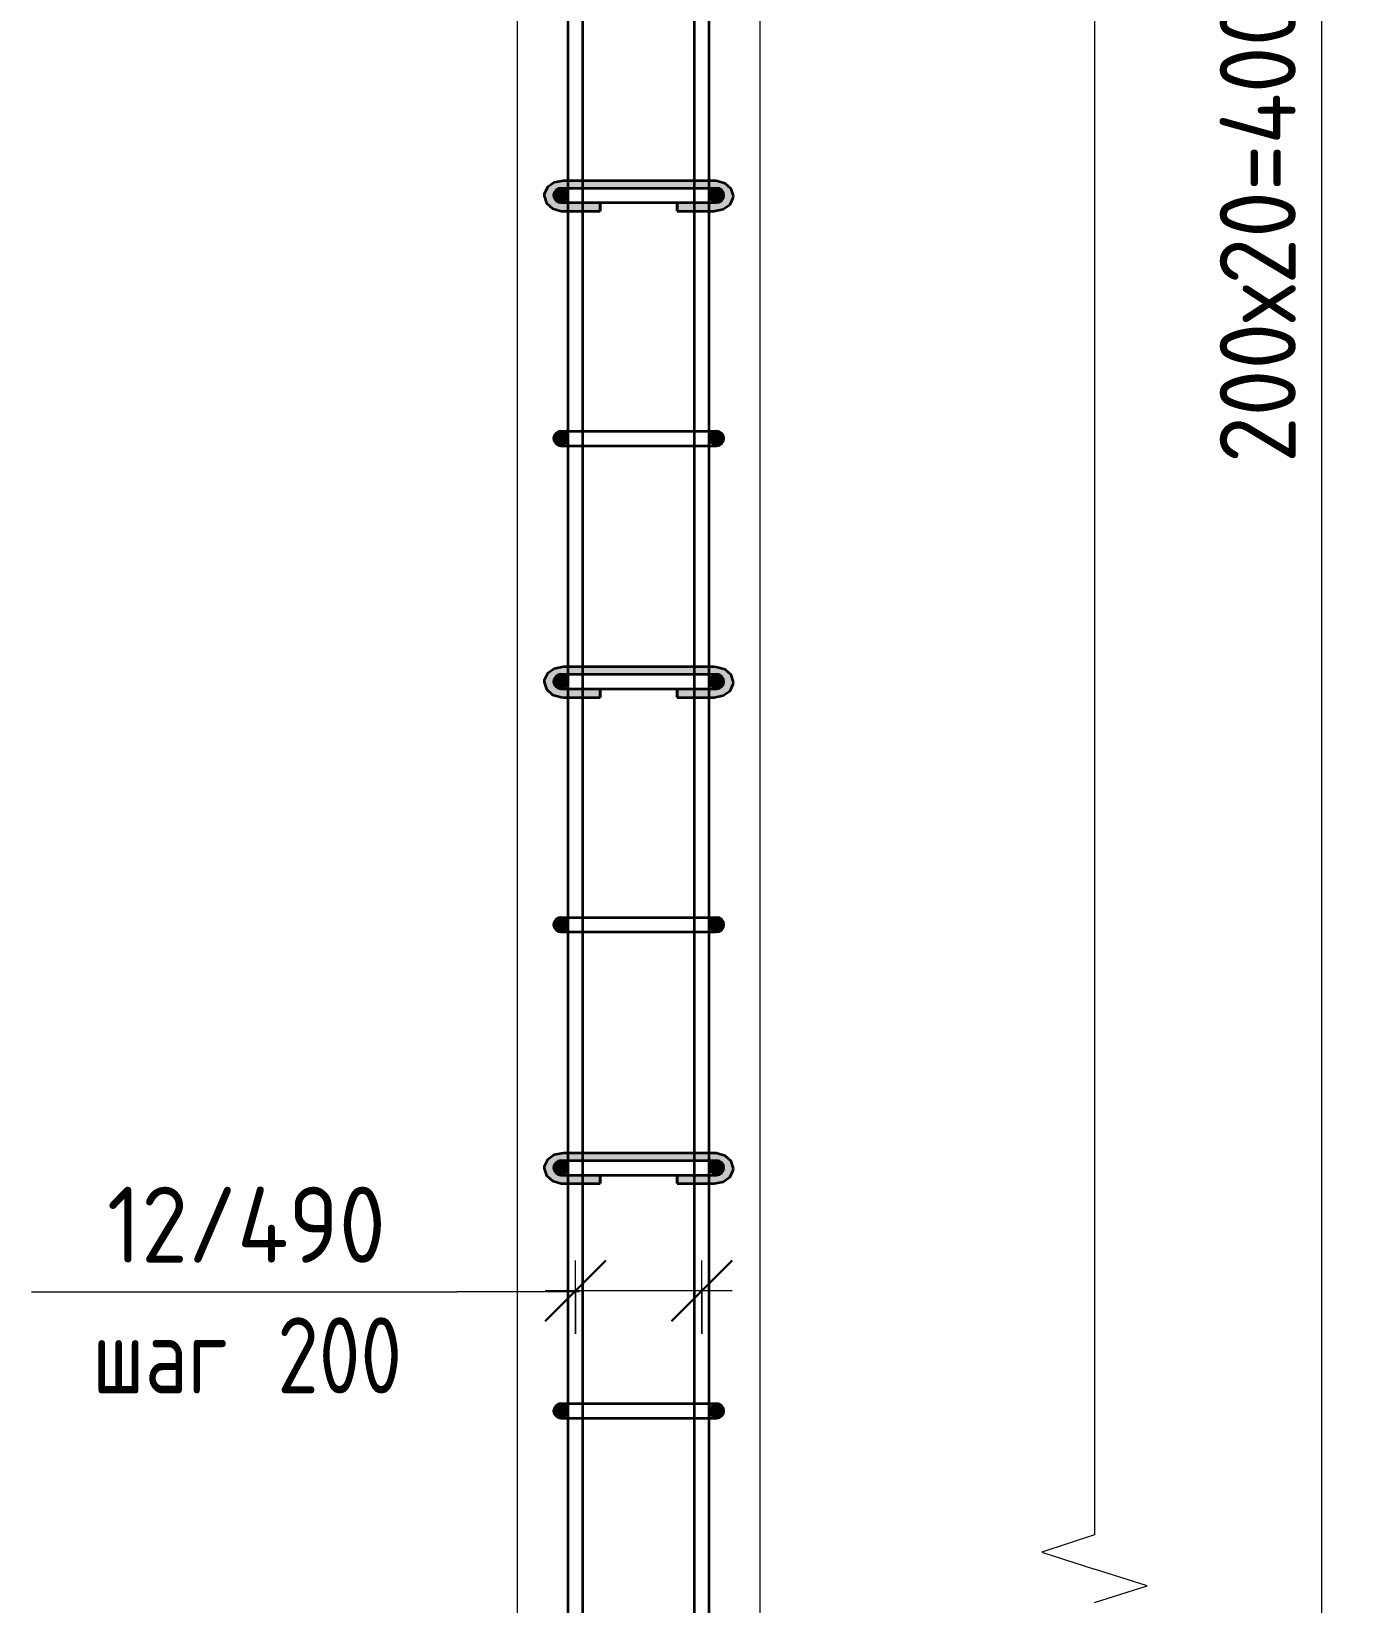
# Model space of a CAD drawing. Header units: millimetres. Extents: x 27196 to 80378, y -5588 to 34882.
# Drawn here: x 72355 to 73454, y -2058 to -765 of the extents above; entities that cross this region are included whole.
import ezdxf

# ---------------------------------------------------------------- set-up
doc = ezdxf.new("R2010")
doc.units = ezdxf.units.MM
for name, color, linetype, lineweight in [('AA_Dim', 7, 'Continuous', 9), ('AA_Dim-25', 7, 'Continuous', 9), ('AA_Oformlenie', 7, 'Continuous', 9), ('AA_Vinoska', 7, 'Continuous', 9), ('AF_Stena_Опалубка', 253, 'Continuous', 18), ('KR_Armatura', 7, 'Continuous', 20), ('KR_Armatura_Tonkie', 7, 'Continuous', 20)]:
    doc.layers.add(name, color=color, linetype=linetype, lineweight=lineweight)
doc.styles.add('ISOCPEUR_10', font='isocpeur.ttf', dxfattribs={"width": 0.9, "height": 62.5})
doc.styles.add('ISOCPEUR_11', font='isocpeur.ttf', dxfattribs={"width": 0.8, "height": 62.5})
doc.dimstyles.new('05_Округл_1мм__прозр__3', dxfattribs={"dimscale": 304.8, "dimtxt": 62.248823, "dimasz": 0.139436, "dimexe": 0.123031, "dimexo": 0.082021, "dimgap": 0.008202, "dimtad": 1, "dimdec": 0, "dimdsep": 46, "dimtxsty": 'ISOCPEUR_10', "dimblk1": 'OBLIQUE', "dimblk2": 'OBLIQUE', "dimsah": 1, "dimcen": 0.09, "dimdle": 0.123031, "dimazin": 0, "dimtfac": 1, "dimtdec": 4, "dimtix": 1, "dimtmove": 0, "dimatfit": 3, "dimfxl": 1, "dimtvp": 1, "dimtolj": 1, "dimtzin": 0, "dimlwd": 18, "dimlwe": 18, "dimarcsym": 2})
doc.dimstyles.new('10_Раскладка_арматуры_с_засечками_1', dxfattribs={"dimscale": 304.8, "dimtxt": 0.18, "dimasz": 0.164042, "dimexe": 0.082021, "dimexo": 0, "dimgap": 0, "dimtad": 1, "dimdec": 3, "dimrnd": 0.001, "dimdsep": 46, "dimtxsty": 'ISOCPEUR_11', "dimblk1": 'OBLIQUE', "dimblk2": 'OBLIQUE', "dimsah": 1, "dimcen": 0.09, "dimdle": 0.082021, "dimazin": 0, "dimtfac": 1, "dimtdec": 4, "dimtix": 1, "dimtmove": 0, "dimatfit": 3, "dimfxl": 1, "dimtvp": 1, "dimtolj": 1, "dimtzin": 0, "dimlwd": 18, "dimlwe": 18, "dimarcsym": 2})

# ---------------------------------------------------------------- blocks, each defined once
blk = doc.blocks.new('261_Шпилька массив _НесАрм_РабПлоск_ - 8 А240-4151643-1-1 Армирование')
at = {"layer": 'KR_Armatura_Tonkie', "lineweight": 35}
for points in [[(-31386.9, -911.8), (-31386.9, -906), (-31390.6, -905.8), (-31392.9, -904.6), (-31393.9, -903.4), (-31394.3, -902.8), (-31395, -900.4), (-31394.9, -899), (-31394.5, -897.7), (-31393.8, -896.5), (-31392.6, -895.2), (-31391.6, -894.6), (-31390.6, -894.2), (-31390.4, -895.5), (-31389, -895.2), (-31389, -894), (-31386.9, -894), (-31386.9, -888), (-31393, -889), (-31395.8, -890.3), (-31399.4, -893.4), (-31401.7, -896.2), (-31402.9, -900.5), (-31401.7, -904.8), (-31398.2, -908.5), (-31392.8, -911), (-31388.3, -911.6)], [(-31304.3, -894), (-31263.1, -894), (-31263.1, -888), (-31386.9, -888.1), (-31386.9, -894), (-31321.1, -894)], [(-31263.1, -911.8), (-31256.9, -910.9), (-31251.7, -908.5), (-31248.3, -904.8), (-31247.1, -900.5), (-31248.3, -896.2), (-31250.7, -892.6), (-31255.5, -889.5), (-31263.1, -888.1), (-31263, -894), (-31260.9, -894.2), (-31260.9, -895.2), (-31259.5, -895.4), (-31259.4, -894.2), (-31257.8, -894.9), (-31256.1, -896.4), (-31255.4, -897.7), (-31255.1, -898.8), (-31255, -900.7), (-31255.2, -901.7), (-31256.1, -903.6), (-31256.9, -904.4), (-31257.9, -905.2), (-31259.4, -905.8), (-31263.1, -906.2), (-31263.1, -911)], [(-31383.1, -911.8), (-31356.6, -911.8), (-31356.6, -906), (-31386.9, -906.2), (-31386.9, -911.8)], [(-31371.1, -913), (-31356.6, -912.8), (-31356.6, -911.8), (-31386.9, -911.8), (-31386.9, -913), (-31371.5, -913)], [(-31263.1, -911.8), (-31263.1, -906), (-31293.4, -906.2), (-31293.4, -911.8), (-31267.1, -911.8)], [(-31267.1, -913), (-31263.1, -912.8), (-31263.1, -911.8), (-31293.4, -911.8), (-31293.4, -913), (-31270.7, -913)], [(-31386.9, -1311.8), (-31386.9, -1306), (-31390.6, -1305.8), (-31392.9, -1304.6), (-31393.9, -1303.4), (-31394.6, -1302.1), (-31395, -1300.4), (-31394.9, -1299), (-31394.5, -1297.7), (-31393.8, -1296.5), (-31392.6, -1295.2), (-31391.6, -1294.6), (-31390.6, -1294.2), (-31390.4, -1295.5), (-31389, -1295.2), (-31389, -1294), (-31386.9, -1294), (-31386.9, -1288), (-31393, -1289), (-31395.8, -1290.3), (-31399.4, -1293.4), (-31401.7, -1296.2), (-31402.9, -1300.5), (-31401.7, -1304.8), (-31398.2, -1308.5), (-31392.8, -1311), (-31388.3, -1311.6)], [(-31321.1, -1294), (-31263.1, -1294), (-31263.1, -1288), (-31386.9, -1288.1), (-31386.9, -1294), (-31353, -1294)], [(-31263.1, -1311.8), (-31256.9, -1310.9), (-31251.7, -1308.5), (-31248.3, -1304.8), (-31247.1, -1300.5), (-31248.3, -1296.2), (-31250.7, -1292.6), (-31255.5, -1289.5), (-31263.1, -1288.1), (-31263, -1294), (-31260.9, -1294.2), (-31260.9, -1295.2), (-31259.5, -1295.4), (-31259.4, -1294.2), (-31257.8, -1294.9), (-31256.1, -1296.4), (-31255.4, -1297.7), (-31255.1, -1298.8), (-31255, -1300.7), (-31255.3, -1302.1), (-31256.1, -1303.6), (-31256.9, -1304.4), (-31257.9, -1305.2), (-31259.4, -1305.8), (-31263.1, -1306.2), (-31263.1, -1311)], [(-31383.1, -1311.8), (-31356.6, -1311.8), (-31356.6, -1306), (-31386.9, -1306.2), (-31386.9, -1311.8)], [(-31371.1, -1313), (-31356.6, -1312.8), (-31356.6, -1311.8), (-31386.9, -1311.8), (-31386.9, -1313), (-31371.5, -1313)], [(-31263.1, -1311.8), (-31263.1, -1306), (-31293.4, -1306.2), (-31293.4, -1311.8), (-31267.1, -1311.8)], [(-31267.1, -1313), (-31263.1, -1312.8), (-31263.1, -1311.8), (-31293.4, -1311.8), (-31293.4, -1313), (-31270.7, -1313)], [(-31386.9, -1711.8), (-31386.9, -1706), (-31390.6, -1705.8), (-31392.9, -1704.6), (-31393.9, -1703.4), (-31394.3, -1702.8), (-31395, -1700.4), (-31394.9, -1699), (-31394.5, -1697.7), (-31393.8, -1696.5), (-31392.6, -1695.2), (-31391.6, -1694.6), (-31390.6, -1694.2), (-31390.4, -1695.5), (-31389, -1695.2), (-31389, -1694), (-31386.9, -1694), (-31386.9, -1688), (-31393, -1689), (-31395.8, -1690.3), (-31399.4, -1693.4), (-31401.7, -1696.2), (-31402.9, -1700.5), (-31401.7, -1704.8), (-31398.2, -1708.5), (-31392.8, -1711), (-31388.3, -1711.6)], [(-31279.1, -1694), (-31263.1, -1694), (-31263.1, -1688), (-31386.9, -1688.1), (-31386.9, -1694), (-31287.5, -1694)], [(-31263.1, -1711.8), (-31256.9, -1710.9), (-31251.7, -1708.5), (-31248.3, -1704.8), (-31247.1, -1700.5), (-31248.3, -1696.2), (-31250.7, -1692.6), (-31255.5, -1689.5), (-31263.1, -1688.1), (-31263, -1694), (-31260.9, -1694.2), (-31260.9, -1695.2), (-31259.5, -1695.4), (-31259.4, -1694.2), (-31257.8, -1694.9), (-31256.1, -1696.4), (-31255.4, -1697.7), (-31255.1, -1698.8), (-31255, -1701.1), (-31255.2, -1701.7), (-31256.1, -1703.6), (-31256.9, -1704.4), (-31257.9, -1705.2), (-31259.4, -1705.8), (-31263.1, -1706.2), (-31263.1, -1711)], [(-31356.6, -1711.8), (-31356.6, -1706), (-31386.9, -1706.2), (-31386.9, -1711.8), (-31371.1, -1711.8)], [(-31263.1, -1711.8), (-31263.1, -1706), (-31293.4, -1706.2), (-31293.4, -1711.8), (-31267.1, -1711.8)], [(-31371.1, -1713), (-31356.6, -1712.8), (-31356.6, -1711.8), (-31386.9, -1711.8), (-31386.9, -1713), (-31371.5, -1713)], [(-31267.1, -1713), (-31263.1, -1712.8), (-31263.1, -1711.8), (-31293.4, -1711.8), (-31293.4, -1713), (-31270.7, -1713)]]:
    blk.add_hatch(color=256, dxfattribs=at).paths.add_polyline_path(points)
h = blk.add_hatch(color=256, dxfattribs=at)
h.paths.add_polyline_path([(-31386.9, -913), (-31386.9, -911.8), (-31393, -910.9), (-31398.2, -908.5), (-31398.9, -908.1), (-31394.4, -911.3), (-31393, -912), (-31388.3, -912.8)])
h.paths.add_polyline_path([(-31390.2, -896.8), (-31389, -896.4), (-31389, -895.2), (-31390.4, -895.7), (-31390.2, -896.7)])
h = blk.add_hatch(color=256, dxfattribs=at)
h.paths.add_polyline_path([(-31263.1, -913), (-31255.5, -911.5), (-31250.7, -908.4), (-31248.3, -904.8), (-31251.7, -908.5), (-31257.2, -911), (-31263.1, -911.8), (-31263.1, -912.8)])
h.paths.add_polyline_path([(-31259.7, -897.1), (-31259.7, -895.5), (-31260.9, -895.5), (-31260.9, -896.7)])
h = blk.add_hatch(color=256, dxfattribs=at)
h.paths.add_polyline_path([(-31386.9, -1313), (-31386.9, -1311.8), (-31393, -1310.9), (-31398.2, -1308.5), (-31398.9, -1308.1), (-31394.4, -1311.3), (-31393, -1312), (-31388.3, -1312.8)])
h.paths.add_polyline_path([(-31390.2, -1296.8), (-31389, -1296.4), (-31389, -1295.2), (-31390.4, -1295.7), (-31390.2, -1296.7)])
h = blk.add_hatch(color=256, dxfattribs=at)
h.paths.add_polyline_path([(-31263.1, -1313), (-31255.5, -1311.5), (-31250.7, -1308.4), (-31248.3, -1304.8), (-31251.7, -1308.5), (-31257.2, -1311), (-31263.1, -1311.8), (-31263.1, -1312.8)])
h.paths.add_polyline_path([(-31259.7, -1297.1), (-31259.7, -1295.5), (-31260.9, -1295.5), (-31260.9, -1296.7)])
h = blk.add_hatch(color=256, dxfattribs=at)
h.paths.add_polyline_path([(-31386.9, -1713), (-31386.9, -1711.8), (-31393, -1710.9), (-31398.2, -1708.5), (-31398.9, -1708.1), (-31394.4, -1711.3), (-31393, -1712), (-31388.3, -1712.8)])
h.paths.add_polyline_path([(-31390.2, -1696.8), (-31389, -1696.4), (-31389, -1695.2), (-31390.4, -1695.7), (-31390.2, -1696.7)])
h = blk.add_hatch(color=256, dxfattribs=at)
h.paths.add_polyline_path([(-31263.1, -1713), (-31255.5, -1711.5), (-31250.7, -1708.4), (-31248.3, -1704.8), (-31251.7, -1708.5), (-31257.2, -1711), (-31263.1, -1711.8), (-31263.1, -1712.8)])
h.paths.add_polyline_path([(-31259.7, -1697.1), (-31259.7, -1695.5), (-31260.9, -1695.5), (-31260.9, -1696.7)])
for p, q in [((-31383.1, -888), (-31386.9, -888)), ((-31371.1, -888), (-31383.1, -888)), ((-31279.1, -888), (-31371.1, -888)), ((-31267.1, -888), (-31279.1, -888)), ((-31263.1, -888), (-31267.1, -888)), ((-31390.2, -896.4), (-31389, -896.3)), ((-31260.9, -896.5), (-31259.7, -896.7)), ((-31386.9, -913), (-31383.1, -913)), ((-31383.1, -913), (-31371.1, -913)), ((-31371.1, -913), (-31356.6, -913)), ((-31356.6, -906.2), (-31356.6, -911.8)), ((-31356.6, -912.8), (-31356.6, -906.2)), ((-31356.6, -911.8), (-31356.6, -913)), ((-31293.4, -906.2), (-31293.4, -912.8)), ((-31293.4, -911.8), (-31293.4, -906.2)), ((-31293.4, -913), (-31293.4, -911.8)), ((-31293.4, -913), (-31279.1, -913)), ((-31279.1, -913), (-31267.1, -913)), ((-31267.1, -913), (-31263.1, -913)), ((-31383.1, -1288), (-31386.9, -1288)), ((-31371.1, -1288), (-31383.1, -1288)), ((-31279.1, -1288), (-31371.1, -1288)), ((-31267.1, -1288), (-31279.1, -1288)), ((-31263.1, -1288), (-31267.1, -1288)), ((-31390.2, -1296.4), (-31389, -1296.3)), ((-31260.9, -1296.5), (-31259.7, -1296.7)), ((-31386.9, -1313), (-31383.1, -1313)), ((-31383.1, -1313), (-31371.1, -1313)), ((-31371.1, -1313), (-31356.6, -1313)), ((-31356.6, -1306.2), (-31356.6, -1311.8)), ((-31356.6, -1312.8), (-31356.6, -1306.2)), ((-31356.6, -1311.8), (-31356.6, -1313)), ((-31293.4, -1306.2), (-31293.4, -1312.8)), ((-31293.4, -1311.8), (-31293.4, -1306.2)), ((-31293.4, -1313), (-31293.4, -1311.8)), ((-31293.4, -1313), (-31279.1, -1313)), ((-31279.1, -1313), (-31267.1, -1313)), ((-31267.1, -1313), (-31263.1, -1313)), ((-31383.1, -1688), (-31386.9, -1688)), ((-31371.1, -1688), (-31383.1, -1688)), ((-31279.1, -1688), (-31371.1, -1688)), ((-31267.1, -1688), (-31279.1, -1688)), ((-31263.1, -1688), (-31267.1, -1688)), ((-31390.2, -1696.4), (-31389, -1696.3)), ((-31356.6, -1706.2), (-31356.6, -1711.8)), ((-31356.6, -1712.8), (-31356.6, -1706.2)), ((-31293.4, -1706.2), (-31293.4, -1712.8)), ((-31293.4, -1711.8), (-31293.4, -1706.2)), ((-31260.9, -1696.5), (-31259.7, -1696.7)), ((-31386.9, -1713), (-31383.1, -1713)), ((-31383.1, -1713), (-31371.1, -1713)), ((-31371.1, -1713), (-31356.6, -1713)), ((-31356.6, -1711.8), (-31356.6, -1713)), ((-31293.4, -1713), (-31293.4, -1711.8)), ((-31293.4, -1713), (-31279.1, -1713)), ((-31279.1, -1713), (-31267.1, -1713)), ((-31267.1, -1713), (-31263.1, -1713))]:
    blk.add_line(p, q, dxfattribs=at)
at = {"layer": 'KR_Armatura_Tonkie', "lineweight": 35, "flags": 128}
for points in [[(-31386.9, -888), (-31394.5, -889.5), (-31400.1, -893.4), (-31402.8, -898.9), (-31402.9, -900.5)], [(-31247.1, -900.5), (-31248.9, -894.6), (-31253.9, -890.2), (-31261.2, -888.1), (-31263.1, -888)], [(-31402.9, -900.5), (-31401, -906.4), (-31396, -910.8), (-31388.8, -912.9), (-31386.9, -913)], [(-31263.1, -913), (-31255.5, -911.5), (-31249.9, -907.6), (-31247.2, -902.1), (-31247.1, -900.5)], [(-31386.9, -1288), (-31394.5, -1289.5), (-31400.1, -1293.4), (-31402.8, -1298.9), (-31402.9, -1300.5)], [(-31247.1, -1300.5), (-31248.9, -1294.6), (-31253.9, -1290.2), (-31261.2, -1288.1), (-31263.1, -1288)], [(-31402.9, -1300.5), (-31401, -1306.4), (-31396, -1310.8), (-31388.8, -1312.9), (-31386.9, -1313)], [(-31263.1, -1313), (-31255.5, -1311.5), (-31249.9, -1307.6), (-31247.2, -1302.1), (-31247.1, -1300.5)], [(-31386.9, -1688), (-31394.5, -1689.5), (-31400.1, -1693.4), (-31402.8, -1698.9), (-31402.9, -1700.5)], [(-31247.1, -1700.5), (-31248.9, -1694.6), (-31253.9, -1690.2), (-31261.2, -1688.1), (-31263.1, -1688)], [(-31402.9, -1700.5), (-31401, -1706.4), (-31396, -1710.8), (-31388.8, -1712.9), (-31386.9, -1713)], [(-31263.1, -1713), (-31255.5, -1711.5), (-31249.9, -1707.6), (-31247.2, -1702.1), (-31247.1, -1700.5)]]:
    blk.add_lwpolyline(points, dxfattribs=at)
blk = doc.blocks.new('011_Прямоугольник обрыва _ЭлУзла_ - 011_Прямоугольник обрыва _ЭлУзла_-4150616-1-1 Армирование')
at = {"layer": 'AA_Oformlenie'}
blk.add_line((-30950.1, 729.1), (-30950.1, -2002.1), dxfattribs=at)
blk = doc.blocks.new('042_М_Арматуры - Диам длина поз _ Комментарий-3662934-1-1 Армирование')
at = {"layer": 'AA_Vinoska'}
blk.add_line((-32051.3, -2790.4), (-31701.3, -2790.4), dxfattribs=at)
blk = doc.blocks.new('DIMBLOCK61-1-1 Армирование')
at = {"layer": 'AA_Dim-25', "lineweight": 30}
for p, q in [((72802.3, -1801.2), (72827.3, -1776.2)), ((72906.3, -1801.2), (72931.3, -1776.2)), ((72802.3, -1801.2), (72777.3, -1826.2)), ((72906.3, -1801.2), (72881.3, -1826.2))]:
    blk.add_line(p, q, dxfattribs=at)
at = {"layer": 'AA_Dim-25', "lineweight": 18}
for p, q in [((72802.3, -1836.6), (72802.3, -1776.2)), ((72906.3, -1836.6), (72906.3, -1776.2)), ((72931.3, -1801.2), (72777.3, -1801.2)), ((72802.3, -1801.2), (72802.3, -1836.6)), ((72906.3, -1801.2), (72906.3, -1836.6))]:
    blk.add_line(p, q, dxfattribs=at)
blk = doc.blocks.new('_Oblique')
at = {"color": 0, "linetype": 'ByBlock', "lineweight": -2}
blk.add_line((-0.5, -0.5), (0.5, 0.5), dxfattribs=at)
blk = doc.blocks.new('DIMBLOCK76-1-1 Армирование')
at = {"layer": 'AA_Dim-25', "lineweight": 30}
for p, q in [((73416.4, 1100), (73395.2, 1121.3)), ((73416.4, 1100), (73437.7, 1078.8)), ((73416.4, -2900), (73395.2, -2878.7)), ((73416.4, -2900), (73437.7, -2921.2))]:
    blk.add_line(p, q, dxfattribs=at)
at = {"layer": 'AA_Dim-25', "lineweight": 18}
for p, q in [((72949.4, 1100), (73453.9, 1100)), ((73416.4, 1100), (72949.4, 1100)), ((73416.4, -2900), (73416.4, 1100)), ((72949.4, -2900), (73453.9, -2900)), ((73416.4, -2900), (72949.4, -2900))]:
    blk.add_line(p, q, dxfattribs=at)
at = {"layer": 'AA_Dim-25', "color": 0, "lineweight": 18, "insert": (73332.3, -1120.3), "char_height": 62.5, "width": 528.636, "attachment_point": 1, "rotation": 90, "line_spacing_factor": 1.149209, "style": 'ISOCPEUR_10'}
blk.add_mtext('200х20=4000', dxfattribs=at)

msp = doc.modelspace()

# ---------------------------------------------------------------- hatches: boundary and pattern name
at = {"layer": 'KR_Armatura'}
h = msp.add_hatch(color=256, dxfattribs=at)
edge = h.paths.add_edge_path()
edge.add_arc((72790.2938, -899.9998), 6, 0, 360)
for points in [[(72790.2938, -905.9998), (72795.49, -902.9998), (72795.49, -896.9998), (72790.2938, -893.9998), (72785.0977, -896.9998), (72785.3293, -903.1335)], [(72918.4152, -905.9998), (72923.6113, -902.9998), (72923.6113, -896.9998), (72918.4152, -893.9998), (72913.219, -896.9998), (72913.4506, -903.1335)], [(72790.2938, -1105.9998), (72795.49, -1102.9998), (72795.49, -1096.9998), (72790.2938, -1093.9998), (72785.0977, -1096.9998), (72785.0977, -1102.9998)], [(72918.4152, -1105.9998), (72923.6113, -1102.9998), (72923.6113, -1096.9998), (72918.4152, -1093.9998), (72913.219, -1096.9998), (72913.219, -1102.9998)], [(72790.2938, -1305.9998), (72795.49, -1302.9998), (72795.49, -1296.9998), (72790.2938, -1293.9998), (72785.0977, -1296.9998), (72785.0977, -1302.9998)], [(72918.4152, -1305.9998), (72923.6113, -1302.9998), (72923.6113, -1296.9998), (72918.4152, -1293.9998), (72913.219, -1296.9998), (72913.219, -1302.9998)], [(72790.2938, -1505.9998), (72795.49, -1502.9998), (72795.49, -1496.9998), (72790.2938, -1493.9998), (72785.0977, -1496.9998), (72785.0977, -1502.9998)], [(72918.4152, -1505.9998), (72923.6113, -1502.9998), (72923.6113, -1496.9998), (72918.4152, -1493.9998), (72913.219, -1496.9998), (72913.219, -1502.9998)], [(72790.2938, -1705.9998), (72795.49, -1702.9998), (72795.49, -1696.9998), (72790.2938, -1693.9998), (72785.0977, -1696.9998), (72785.0977, -1702.9998)], [(72918.4152, -1705.9998), (72923.6113, -1702.9998), (72923.6113, -1696.9998), (72918.4152, -1693.9998), (72913.219, -1696.9998), (72913.219, -1702.9998)], [(72790.2938, -1905.9998), (72795.49, -1902.9998), (72795.49, -1896.9998), (72790.2938, -1893.9998), (72785.0977, -1896.9998), (72785.0977, -1902.9998)], [(72918.4152, -1905.9998), (72923.6113, -1902.9998), (72923.6113, -1896.9998), (72918.4152, -1893.9998), (72913.219, -1896.9998), (72913.219, -1902.9998)]]:
    msp.add_hatch(color=256, dxfattribs=at).paths.add_polyline_path(points)
h = msp.add_hatch(color=256, dxfattribs=at)
edge = h.paths.add_edge_path()
edge.add_arc((72918.4152, -899.9998), 6, 0, 360)
h = msp.add_hatch(color=256, dxfattribs=at)
edge = h.paths.add_edge_path()
edge.add_arc((72790.2938, -1099.9998), 6, 0, 360)
h = msp.add_hatch(color=256, dxfattribs=at)
edge = h.paths.add_edge_path()
edge.add_arc((72918.4152, -1099.9998), 6, 0, 360)
h = msp.add_hatch(color=256, dxfattribs=at)
edge = h.paths.add_edge_path()
edge.add_arc((72790.2938, -1299.9998), 6, 0, 360)
h = msp.add_hatch(color=256, dxfattribs=at)
edge = h.paths.add_edge_path()
edge.add_arc((72918.4152, -1299.9998), 6, 0, 360)
h = msp.add_hatch(color=256, dxfattribs=at)
edge = h.paths.add_edge_path()
edge.add_arc((72790.2938, -1499.9998), 6, 0, 360)
h = msp.add_hatch(color=256, dxfattribs=at)
edge = h.paths.add_edge_path()
edge.add_arc((72918.4152, -1499.9998), 6, 0, 360)
h = msp.add_hatch(color=256, dxfattribs=at)
edge = h.paths.add_edge_path()
edge.add_arc((72790.2938, -1699.9998), 6, 0, 360)
h = msp.add_hatch(color=256, dxfattribs=at)
edge = h.paths.add_edge_path()
edge.add_arc((72918.4152, -1699.9998), 6, 0, 360)
h = msp.add_hatch(color=256, dxfattribs=at)
edge = h.paths.add_edge_path()
edge.add_arc((72790.2938, -1899.9998), 6, 0, 360)
h = msp.add_hatch(color=256, dxfattribs=at)
edge = h.paths.add_edge_path()
edge.add_arc((72918.4152, -1899.9998), 6, 0, 360)

# ---------------------------------------------------------------- linework, layer by layer
at = {"layer": 'AA_Vinoska'}
for p, q in [((72805.6932, -1801.9742), (72704.7277, -1801.9742)), ((73229.246, -2002.0825), (73185.9209, -2016.1597)), ((73185.9209, -2016.1597), (73229.246, -2030.2369)), ((73272.5473, -2043.9869), (73229.246, -2030.2369)), ((73229.246, -2057.7369), (73272.5473, -2043.9869))]:
    msp.add_line(p, q, dxfattribs=at)
at = {"layer": 'AF_Stena_Опалубка', "lineweight": 20}
for p, q in [((72754.2591, 1330), (72754.2591, -2950)), ((72954.2591, -2950), (72954.2591, 1330))]:
    msp.add_line(p, q, dxfattribs=at)
at = {"layer": 'KR_Armatura'}
for p, q in [((72790.2938, -893.9998), (72785.0977, -896.9998)), ((72785.0977, -896.9998), (72785.3293, -903.1335)), ((72785.3293, -903.1335), (72790.2938, -905.9998)), ((72795.49, -896.9998), (72790.2938, -893.9998)), ((72790.2938, -905.9998), (72795.49, -902.9998)), ((72795.49, -902.9998), (72795.49, -896.9998)), ((72918.4152, -893.9998), (72913.219, -896.9998)), ((72913.219, -896.9998), (72913.4506, -903.1335)), ((72913.4506, -903.1335), (72918.4152, -905.9998)), ((72923.6113, -896.9998), (72918.4152, -893.9998)), ((72918.4152, -905.9998), (72923.6113, -902.9998)), ((72923.6113, -902.9998), (72923.6113, -896.9998)), ((72790.2938, -1093.9998), (72785.0977, -1096.9998)), ((72785.0977, -1096.9998), (72785.0977, -1102.9998)), ((72795.49, -1096.9998), (72790.2938, -1093.9998)), ((72795.49, -1102.9998), (72795.49, -1096.9998)), ((72918.4152, -1093.9998), (72913.219, -1096.9998)), ((72913.219, -1096.9998), (72913.219, -1102.9998)), ((72923.6113, -1096.9998), (72918.4152, -1093.9998)), ((72923.6113, -1102.9998), (72923.6113, -1096.9998)), ((72785.0977, -1102.9998), (72790.2938, -1105.9998)), ((72790.2938, -1105.9998), (72795.49, -1102.9998)), ((72913.219, -1102.9998), (72918.4152, -1105.9998)), ((72918.4152, -1105.9998), (72923.6113, -1102.9998)), ((72790.2938, -1293.9998), (72785.0977, -1296.9998)), ((72785.0977, -1296.9998), (72785.0977, -1302.9998)), ((72785.0977, -1302.9998), (72790.2938, -1305.9998)), ((72795.49, -1296.9998), (72790.2938, -1293.9998)), ((72790.2938, -1305.9998), (72795.49, -1302.9998)), ((72795.49, -1302.9998), (72795.49, -1296.9998)), ((72918.4152, -1293.9998), (72913.219, -1296.9998)), ((72913.219, -1296.9998), (72913.219, -1302.9998)), ((72913.219, -1302.9998), (72918.4152, -1305.9998)), ((72923.6113, -1296.9998), (72918.4152, -1293.9998)), ((72918.4152, -1305.9998), (72923.6113, -1302.9998)), ((72923.6113, -1302.9998), (72923.6113, -1296.9998)), ((72790.2938, -1493.9998), (72785.0977, -1496.9998)), ((72785.0977, -1496.9998), (72785.0977, -1502.9998)), ((72795.49, -1496.9998), (72790.2938, -1493.9998)), ((72795.49, -1502.9998), (72795.49, -1496.9998)), ((72918.4152, -1493.9998), (72913.219, -1496.9998)), ((72913.219, -1496.9998), (72913.219, -1502.9998)), ((72923.6113, -1496.9998), (72918.4152, -1493.9998)), ((72923.6113, -1502.9998), (72923.6113, -1496.9998)), ((72785.0977, -1502.9998), (72790.2938, -1505.9998)), ((72790.2938, -1505.9998), (72795.49, -1502.9998)), ((72913.219, -1502.9998), (72918.4152, -1505.9998)), ((72918.4152, -1505.9998), (72923.6113, -1502.9998)), ((72790.2938, -1693.9998), (72785.0977, -1696.9998)), ((72785.0977, -1696.9998), (72785.0977, -1702.9998)), ((72785.0977, -1702.9998), (72790.2938, -1705.9998)), ((72795.49, -1696.9998), (72790.2938, -1693.9998)), ((72790.2938, -1705.9998), (72795.49, -1702.9998)), ((72795.49, -1702.9998), (72795.49, -1696.9998)), ((72918.4152, -1693.9998), (72913.219, -1696.9998)), ((72913.219, -1696.9998), (72913.219, -1702.9998)), ((72913.219, -1702.9998), (72918.4152, -1705.9998)), ((72923.6113, -1696.9998), (72918.4152, -1693.9998)), ((72918.4152, -1705.9998), (72923.6113, -1702.9998)), ((72923.6113, -1702.9998), (72923.6113, -1696.9998)), ((72790.2938, -1893.9998), (72785.0977, -1896.9998)), ((72785.0977, -1896.9998), (72785.0977, -1902.9998)), ((72795.49, -1896.9998), (72790.2938, -1893.9998)), ((72795.49, -1902.9998), (72795.49, -1896.9998)), ((72918.4152, -1893.9998), (72913.219, -1896.9998)), ((72913.219, -1896.9998), (72913.219, -1902.9998)), ((72923.6113, -1896.9998), (72918.4152, -1893.9998)), ((72923.6113, -1902.9998), (72923.6113, -1896.9998)), ((72785.0977, -1902.9998), (72790.2938, -1905.9998)), ((72790.2938, -1905.9998), (72795.49, -1902.9998)), ((72913.219, -1902.9998), (72918.4152, -1905.9998)), ((72918.4152, -1905.9998), (72923.6113, -1902.9998))]:
    msp.add_line(p, q, dxfattribs=at)
for centre in [(72790.2938, -899.9998), (72918.4152, -899.9998), (72790.2938, -1099.9998), (72918.4152, -1099.9998), (72790.2938, -1299.9998), (72918.4152, -1299.9998), (72790.2938, -1499.9998), (72918.4152, -1499.9998), (72790.2938, -1699.9998), (72918.4152, -1699.9998), (72790.2938, -1899.9998), (72918.4152, -1899.9998)]:
    msp.add_circle(centre, 6, dxfattribs=at)
at = {"layer": 'KR_Armatura_Tonkie', "lineweight": 35}
for p, q in [((72796.2591, -2942), (72796.2591, 1322)), ((72808.2591, -2942), (72808.2591, 1322)), ((72808.2591, -2942), (72808.2591, 1322)), ((72900.2591, -2942), (72900.2591, 1322)), ((72900.2591, -2942), (72900.2591, 1322)), ((72912.2591, -2942), (72912.2591, 1322)), ((72796.2591, -893.9998), (72796.2591, -705.9998)), ((72912.2591, -893.9998), (72912.2591, -705.9998)), ((72790.2938, -893.9998), (72796.0998, -893.9998)), ((72796.0998, -893.9998), (72796.7566, -893.9998)), ((72796.7566, -893.9998), (72800.838, -893.9998)), ((72800.838, -893.9998), (72808.2558, -893.9998)), ((72808.2938, -893.9998), (72826.2938, -893.9998)), ((72826.2938, -893.9998), (72882.4152, -893.9998)), ((72882.4152, -893.9998), (72900.2682, -893.9998)), ((72900.4152, -893.9998), (72907.871, -893.9998)), ((72907.871, -893.9998), (72911.9524, -893.9998)), ((72911.9524, -893.9998), (72912.4368, -893.9998)), ((72912.4368, -893.9998), (72918.4152, -893.9998)), ((72790.2938, -905.9998), (72796.0998, -905.9998)), ((72796.0998, -905.9998), (72796.7566, -905.9998)), ((72796.2591, -1093.9998), (72796.2591, -905.9998)), ((72796.7566, -905.9998), (72800.838, -905.9998)), ((72800.838, -905.9998), (72808.2558, -905.9998)), ((72808.2938, -905.9998), (72826.2938, -905.9998)), ((72826.2938, -905.9998), (72882.4152, -905.9998)), ((72882.4152, -905.9998), (72900.2682, -905.9998)), ((72900.4152, -905.9998), (72907.871, -905.9998)), ((72907.871, -905.9998), (72911.9524, -905.9998)), ((72911.9524, -905.9998), (72912.4368, -905.9998)), ((72912.2591, -1093.9998), (72912.2591, -905.9998)), ((72912.4368, -905.9998), (72918.4152, -905.9998)), ((72790.2938, -1093.9998), (72796.0998, -1093.9998)), ((72796.0998, -1093.9998), (72796.7566, -1093.9998)), ((72796.7566, -1093.9998), (72808.2558, -1093.9998)), ((72808.2938, -1093.9998), (72826.2938, -1093.9998)), ((72826.2938, -1093.9998), (72882.4152, -1093.9998)), ((72882.4152, -1093.9998), (72900.2682, -1093.9998)), ((72900.4152, -1093.9998), (72911.9524, -1093.9998)), ((72911.9524, -1093.9998), (72912.4368, -1093.9998)), ((72912.4368, -1093.9998), (72918.4152, -1093.9998)), ((72790.2938, -1105.9998), (72796.0998, -1105.9998)), ((72796.0998, -1105.9998), (72796.7566, -1105.9998)), ((72796.2591, -1293.9998), (72796.2591, -1105.9998)), ((72796.7566, -1105.9998), (72808.2558, -1105.9998)), ((72808.2938, -1105.9998), (72826.2938, -1105.9998)), ((72826.2938, -1105.9998), (72882.4152, -1105.9998)), ((72882.4152, -1105.9998), (72900.2682, -1105.9998)), ((72900.4152, -1105.9998), (72911.9524, -1105.9998)), ((72911.9524, -1105.9998), (72912.4368, -1105.9998)), ((72912.2591, -1293.9998), (72912.2591, -1105.9998)), ((72912.4368, -1105.9998), (72918.4152, -1105.9998)), ((72790.2938, -1293.9998), (72796.0998, -1293.9998)), ((72796.0998, -1293.9998), (72796.7566, -1293.9998)), ((72796.7566, -1293.9998), (72808.2558, -1293.9998)), ((72808.2938, -1293.9998), (72826.2938, -1293.9998)), ((72826.2938, -1293.9998), (72882.4152, -1293.9998)), ((72882.4152, -1293.9998), (72900.2682, -1293.9998)), ((72900.4152, -1293.9998), (72911.9524, -1293.9998)), ((72911.9524, -1293.9998), (72912.4368, -1293.9998)), ((72912.4368, -1293.9998), (72918.4152, -1293.9998)), ((72790.2938, -1305.9998), (72796.0998, -1305.9998)), ((72796.0998, -1305.9998), (72796.7566, -1305.9998)), ((72796.2591, -1493.9998), (72796.2591, -1305.9998)), ((72796.7566, -1305.9998), (72808.2558, -1305.9998)), ((72808.2938, -1305.9998), (72826.2938, -1305.9998)), ((72826.2938, -1305.9998), (72882.4152, -1305.9998)), ((72882.4152, -1305.9998), (72900.2682, -1305.9998)), ((72900.4152, -1305.9998), (72911.9524, -1305.9998)), ((72911.9524, -1305.9998), (72912.4368, -1305.9998)), ((72912.2591, -1493.9998), (72912.2591, -1305.9998)), ((72912.4368, -1305.9998), (72918.4152, -1305.9998)), ((72790.2938, -1493.9998), (72796.0998, -1493.9998)), ((72796.0998, -1493.9998), (72796.7566, -1493.9998)), ((72796.7566, -1493.9998), (72808.2558, -1493.9998)), ((72808.2938, -1493.9998), (72826.2938, -1493.9998)), ((72826.2938, -1493.9998), (72882.4152, -1493.9998)), ((72882.4152, -1493.9998), (72900.2682, -1493.9998)), ((72900.4152, -1493.9998), (72911.9524, -1493.9998)), ((72911.9524, -1493.9998), (72912.4368, -1493.9998)), ((72912.4368, -1493.9998), (72918.4152, -1493.9998)), ((72790.2938, -1505.9998), (72796.0998, -1505.9998)), ((72796.0998, -1505.9998), (72796.7566, -1505.9998)), ((72796.2591, -1693.9998), (72796.2591, -1505.9998)), ((72796.7566, -1505.9998), (72808.2558, -1505.9998)), ((72808.2938, -1505.9998), (72826.2938, -1505.9998)), ((72826.2938, -1505.9998), (72882.4152, -1505.9998)), ((72882.4152, -1505.9998), (72900.2682, -1505.9998)), ((72900.4152, -1505.9998), (72911.9524, -1505.9998)), ((72911.9524, -1505.9998), (72912.4368, -1505.9998)), ((72912.2591, -1693.9998), (72912.2591, -1505.9998)), ((72912.4368, -1505.9998), (72918.4152, -1505.9998)), ((72790.2938, -1693.9998), (72796.0998, -1693.9998)), ((72790.2938, -1705.9998), (72796.0998, -1705.9998)), ((72796.0998, -1693.9998), (72796.7566, -1693.9998)), ((72796.0998, -1705.9998), (72796.7566, -1705.9998)), ((72796.2591, -1893.9998), (72796.2591, -1705.9998)), ((72796.7566, -1693.9998), (72808.2558, -1693.9998)), ((72796.7566, -1705.9998), (72808.2558, -1705.9998)), ((72808.2938, -1693.9998), (72826.2938, -1693.9998)), ((72808.2938, -1705.9998), (72826.2938, -1705.9998)), ((72826.2938, -1693.9998), (72882.4152, -1693.9998)), ((72826.2938, -1705.9998), (72882.4152, -1705.9998)), ((72882.4152, -1693.9998), (72900.2682, -1693.9998)), ((72882.4152, -1705.9998), (72900.2682, -1705.9998)), ((72900.4152, -1693.9998), (72911.9524, -1693.9998)), ((72900.4152, -1705.9998), (72911.9524, -1705.9998)), ((72911.9524, -1693.9998), (72912.4368, -1693.9998)), ((72911.9524, -1705.9998), (72912.4368, -1705.9998)), ((72912.2591, -1893.9998), (72912.2591, -1705.9998)), ((72912.4368, -1693.9998), (72918.4152, -1693.9998)), ((72912.4368, -1705.9998), (72918.4152, -1705.9998)), ((72790.2938, -1893.9998), (72796.0998, -1893.9998)), ((72796.0998, -1893.9998), (72796.7566, -1893.9998)), ((72796.7566, -1893.9998), (72808.2558, -1893.9998)), ((72808.2938, -1893.9998), (72826.2938, -1893.9998)), ((72826.2938, -1893.9998), (72882.4152, -1893.9998)), ((72882.4152, -1893.9998), (72900.2682, -1893.9998)), ((72900.4152, -1893.9998), (72911.9524, -1893.9998)), ((72911.9524, -1893.9998), (72912.4368, -1893.9998)), ((72912.4368, -1893.9998), (72918.4152, -1893.9998)), ((72790.2938, -1905.9998), (72796.0998, -1905.9998)), ((72796.0998, -1905.9998), (72796.7566, -1905.9998)), ((72796.2591, -2093.9998), (72796.2591, -1905.9998)), ((72796.7566, -1905.9998), (72808.2558, -1905.9998)), ((72808.2938, -1905.9998), (72826.2938, -1905.9998)), ((72826.2938, -1905.9998), (72882.4152, -1905.9998)), ((72882.4152, -1905.9998), (72900.2682, -1905.9998)), ((72900.4152, -1905.9998), (72911.9524, -1905.9998)), ((72911.9524, -1905.9998), (72912.4368, -1905.9998)), ((72912.2591, -2093.9998), (72912.2591, -1905.9998)), ((72912.4368, -1905.9998), (72918.4152, -1905.9998))]:
    msp.add_line(p, q, dxfattribs=at)
for centre, start, end in [((72790.2938, -899.9998), 90, 270), ((72918.4152, -899.9998), 270, 90), ((72790.2938, -1099.9998), 90, 270), ((72918.4152, -1099.9998), 270, 90), ((72790.2938, -1299.9998), 90, 270), ((72918.4152, -1299.9998), 270, 90), ((72790.2938, -1499.9998), 90, 270), ((72918.4152, -1499.9998), 270, 90), ((72790.2938, -1699.9998), 90, 270), ((72918.4152, -1699.9998), 270, 90), ((72790.2938, -1899.9998), 90, 270), ((72918.4152, -1899.9998), 270, 90)]:
    msp.add_arc(centre, 6, start, end, dxfattribs=at)

# ---------------------------------------------------------------- block references
at = {"layer": 'AA_Oformlenie'}
msp.add_blockref('011_Прямоугольник обрыва _ЭлУзла_ - 011_Прямоугольник обрыва _ЭлУзла_-4150616-1-1 Армирование', (104179.3207, 0), dxfattribs=at)
at = {"layer": 'AA_Vinoska'}
msp.add_blockref('042_М_Арматуры - Диам длина поз _ Комментарий-3662934-1-1 Армирование', (104405.9972, 988.425), dxfattribs=at)
at = {"layer": 'KR_Armatura_Tonkie', "lineweight": 35}
msp.add_blockref('261_Шпилька массив _НесАрм_РабПлоск_ - 8 А240-4151643-1-1 Армирование', (104179.3207, 0), dxfattribs=at)

# ---------------------------------------------------------------- texts
at = {"layer": 'AA_Vinoska', "char_height": 62.5, "attachment_point": 1}
for s, insert, width, style in [('12/490', (72416.9062, -1715.6216), 283.196109, 'ISOCPEUR_10'), (' 200', (72525.1541, -1823.0979), 166.751, 'ISOCPEUR_11'), ('шаг', (72404.7687, -1823.0979), 145.907125, 'ISOCPEUR_11')]:
    msp.add_mtext(s, dxfattribs=dict(at, insert=insert, width=width, style=style))

# ---------------------------------------------------------------- dimensions: what is measured, and where the dimension line sits
at = {"layer": 'AA_Dim', "lineweight": 18}
dim = msp.add_linear_dim(base=(73416.411, 1100.0002), p1=(72924.4152, -2899.9998), p2=(72924.4152, 1100.0002), angle=90, dimstyle='05_Округл_1мм__прозр__3', override={"dimpost": '200х20=<>', "dimfxl": 4000}, dxfattribs=at)
dim.commit()
dim.dimension.update_dxf_attribs({"geometry": 'DIMBLOCK76-1-1 Армирование', "text_midpoint": (73382.661, -899.9998)})
dim = msp.add_linear_dim(base=(72802.2591, -1801.2411), p1=(72906.2591, -1836.5965), p2=(72802.2591, -1836.5965), dimstyle='10_Раскладка_арматуры_с_засечками_1', override={"dimpost": '<>', "dimfxl": 104}, dxfattribs=at)
dim.commit()
dim.dimension.update_dxf_attribs({"geometry": 'DIMBLOCK61-1-1 Армирование', "text_midpoint": (72854.2591, -1769.9911)})

doc.saveas('drawing.dxf')
